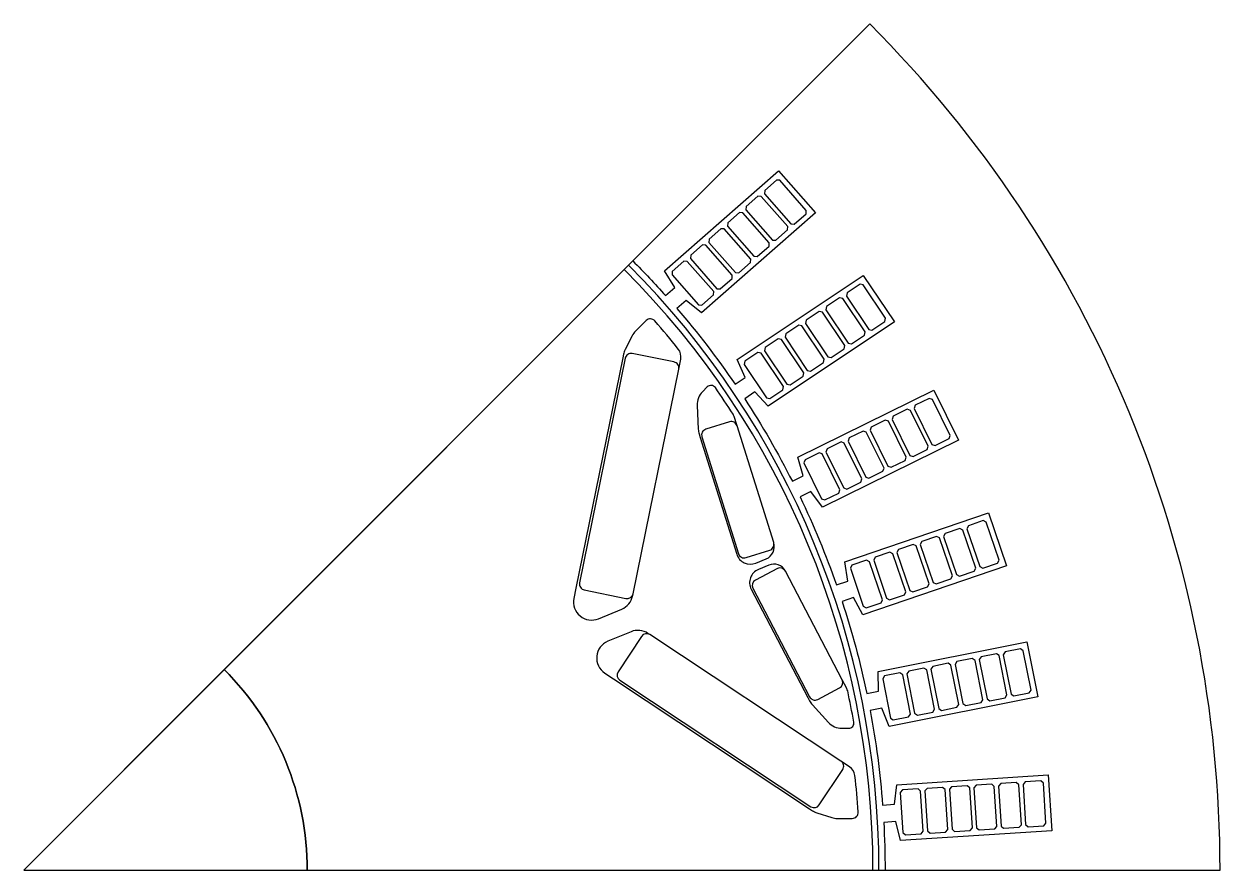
# Model space of a CAD drawing. Header units: centimetres. Extents: x 0 to 99, y 0 to 70.
import ezdxf

# ---------------------------------------------------------------- set-up
doc = ezdxf.new("R2010")
doc.units = ezdxf.units.CM
doc.layers.add('Layer_1', color=10, linetype='Continuous')

msp = doc.modelspace()

# ---------------------------------------------------------------- linework, layer by layer
at = {"layer": 'Layer_1'}
for points in [[(70.004, 70.004), (0, 0), (99, 0, 0.198912), (70.004, 70.004)], [(99, 0, 0.198912), (70.004, 70.004), (50.396, 50.396, -0.013855), (53.109, 47.527), (53.861, 48.186), (53.018, 49.575), (62.455, 57.851), (65.508, 54.37), (56.071, 46.094), (54.804, 47.111), (54.052, 46.452, -0.027716), (58.859, 40.188), (59.69, 40.744), (59.036, 42.231), (69.472, 49.204), (72.044, 45.354), (61.608, 38.381), (60.485, 39.555), (59.653, 38.999, -0.027716), (63.601, 32.162), (64.498, 32.604), (64.043, 34.164), (75.3, 39.715), (77.348, 35.563), (66.091, 30.011), (65.13, 31.321), (64.233, 30.879, -0.027716), (67.254, 23.585), (68.201, 23.906), (67.954, 25.512), (79.84, 29.547), (81.328, 25.162), (69.443, 21.128), (68.661, 22.552), (67.714, 22.231, -0.027716), (69.758, 14.605), (70.738, 14.8), (70.703, 16.424), (83.013, 18.873), (83.916, 14.332), (71.606, 11.883), (71.017, 13.397), (70.037, 13.202, -0.027716), (71.067, 5.375), (72.065, 5.44), (72.242, 7.055), (84.766, 7.876), (85.069, 3.256), (72.545, 2.435), (72.158, 4.013), (71.161, 3.948, -0.013855), (71.27, 0), (99, 0)], [(50.042, 50.042), (0, 0), (70.77, 0, 0.198912), (50.042, 50.042)], [(70.27, 0, 0.198912), (49.688, 49.688), (16.585, 16.585, -0.198912), (23.455, 0), (70.27, 0)], [(49.565, 42.387), (45.686, 23.317), (45.515, 22.477, 0.600889), (47.559, 20.793), (49.475, 21.587, 0.249302), (50.371, 22.673), (50.411, 22.866), (54.191, 41.446), (54.36, 42.276, 0.221891), (54.16, 43.105, 0.010915), (52.225, 45.43, 0.43459), (51.495, 45.456), (50.624, 44.585, 0.07757), (50.35, 44.21), (49.76, 43.061, 0.06885), (49.624, 42.674), (49.565, 42.387)], [(54.191, 41.446, 0.414255), (53.8, 42.035), (50.351, 42.737, 0.414284), (49.761, 42.347), (45.981, 23.768, 0.414284), (46.372, 23.178), (49.821, 22.476, 0.414048), (50.411, 22.866), (54.191, 41.446)], [(55.725, 38.448), (55.812, 36.469, 0.064867), (55.88, 36.086), (55.971, 35.796), (59, 26.129, 0.440528), (60.574, 25.393), (61.427, 25.747, 0.388406), (62.054, 27.087), (59.024, 36.753), (58.779, 37.534, 0.06713), (58.687, 37.731, 0.009408), (57.225, 39.914, 0.466737), (56.561, 39.972), (56.163, 39.575, 0.210301), (55.725, 38.448)], [(59.024, 36.753, 0.414231), (58.398, 37.081), (56.441, 36.468, 0.414218), (56.114, 35.841), (59.143, 26.175, 0.414231), (59.77, 25.847), (61.726, 26.46, 0.414231), (62.054, 27.087), (59.024, 36.753)], [(60.195, 23.243), (64.889, 14.265), (65.03, 13.996, 0.065181), (65.253, 13.678), (66.591, 12.217, 0.210269), (67.697, 11.73), (68.259, 11.73, 0.466992), (68.688, 12.241, 0.009422), (68.178, 14.818, 0.066822), (68.104, 15.022), (67.725, 15.748), (63.032, 24.725, 0.388429), (61.642, 25.23), (60.788, 24.876, 0.440509), (60.195, 23.243)], [(65.022, 14.335, 0.414362), (65.697, 14.123), (67.513, 15.073, 0.414078), (67.725, 15.748), (63.032, 24.725, 0.414209), (62.357, 24.937), (60.54, 23.987, 0.414209), (60.329, 23.312), (65.022, 14.335)], [(48.078, 16.29), (48.793, 15.817), (65.02, 5.076), (65.264, 4.914, 0.068551), (65.634, 4.737), (66.865, 4.342, 0.077902), (67.323, 4.27), (68.554, 4.27, 0.434733), (69.053, 4.805, 0.010917), (68.777, 7.817, 0.221916), (68.332, 8.544), (67.625, 9.012), (51.815, 19.477), (51.651, 19.585, 0.249354), (50.248, 19.72), (48.332, 18.926, 0.600889), (48.078, 16.29)], [(65.13, 5.243, 0.414172), (65.823, 5.384), (67.766, 8.319, 0.414229), (67.625, 9.012), (51.815, 19.477, 0.414172), (51.122, 19.336), (49.179, 16.4, 0.414172), (49.32, 15.707), (65.13, 5.243)], [(23.455, 0, 0.198912), (16.585, 16.585), (0, 0), (23.455, 0)]]:
    msp.add_lwpolyline(points, format="xyb", close=True, dxfattribs=at)
for points in [[(62.56, 57.07), (62.283, 57.089), (61.311, 56.236), (61.293, 55.959), (63.48, 53.464), (63.758, 53.446), (64.73, 54.299), (64.748, 54.576), (62.56, 57.07)], [(61.03, 55.728), (60.752, 55.746), (59.78, 54.894), (59.762, 54.616), (61.95, 52.122), (62.227, 52.104), (63.199, 52.956), (63.217, 53.234), (61.03, 55.728)], [(59.499, 54.386), (59.221, 54.404), (58.249, 53.551), (58.231, 53.274), (60.419, 50.779), (60.696, 50.761), (61.668, 51.614), (61.686, 51.891), (59.499, 54.386)], [(57.968, 53.043), (57.691, 53.061), (56.719, 52.209), (56.7, 51.932), (58.888, 49.437), (59.166, 49.419), (60.138, 50.271), (60.156, 50.549), (57.968, 53.043)], [(56.437, 51.701), (56.16, 51.719), (55.188, 50.866), (55.17, 50.589), (57.357, 48.095), (57.635, 48.076), (58.607, 48.929), (58.625, 49.206), (56.437, 51.701)], [(54.907, 50.358), (54.629, 50.377), (53.657, 49.524), (53.639, 49.247), (55.827, 46.752), (56.104, 46.734), (57.076, 47.586), (57.094, 47.864), (54.907, 50.358)], [(69.474, 48.416), (69.202, 48.471), (68.127, 47.752), (68.072, 47.48), (69.916, 44.721), (70.188, 44.667), (71.263, 45.385), (71.318, 45.658), (69.474, 48.416)], [(67.781, 47.285), (67.509, 47.34), (66.434, 46.621), (66.38, 46.349), (68.223, 43.59), (68.496, 43.536), (69.571, 44.254), (69.625, 44.527), (67.781, 47.285)], [(66.089, 46.154), (65.816, 46.208), (64.741, 45.49), (64.687, 45.217), (66.53, 42.459), (66.803, 42.405), (67.878, 43.123), (67.932, 43.395), (66.089, 46.154)], [(64.396, 45.023), (64.123, 45.077), (63.048, 44.359), (62.994, 44.086), (64.837, 41.328), (65.11, 41.273), (66.185, 41.992), (66.239, 42.264), (64.396, 45.023)], [(62.703, 43.892), (62.43, 43.946), (61.355, 43.228), (61.301, 42.955), (63.144, 40.196), (63.417, 40.142), (64.492, 40.861), (64.546, 41.133), (62.703, 43.892)], [(61.01, 42.761), (60.737, 42.815), (59.662, 42.097), (59.608, 41.824), (61.451, 39.065), (61.724, 39.011), (62.799, 39.729), (62.853, 40.002), (61.01, 42.761)], [(75.2, 38.934), (74.936, 39.023), (73.777, 38.452), (73.687, 38.188), (75.155, 35.213), (75.418, 35.123), (76.578, 35.695), (76.667, 35.958), (75.2, 38.934)], [(73.374, 38.034), (73.11, 38.123), (71.951, 37.551), (71.861, 37.288), (73.329, 34.312), (73.592, 34.223), (74.752, 34.795), (74.841, 35.058), (73.374, 38.034)], [(71.547, 37.133), (71.284, 37.222), (70.125, 36.651), (70.035, 36.387), (71.503, 33.412), (71.766, 33.322), (72.926, 33.894), (73.015, 34.157), (71.547, 37.133)], [(69.721, 36.233), (69.458, 36.322), (68.299, 35.75), (68.209, 35.487), (69.677, 32.511), (69.94, 32.422), (71.1, 32.994), (71.189, 33.257), (69.721, 36.233)], [(67.895, 35.332), (67.632, 35.421), (66.473, 34.85), (66.383, 34.586), (67.851, 31.611), (68.114, 31.521), (69.274, 32.093), (69.363, 32.356), (67.895, 35.332)], [(66.069, 34.432), (65.806, 34.521), (64.647, 33.949), (64.557, 33.686), (66.025, 30.71), (66.288, 30.621), (67.448, 31.193), (67.537, 31.456), (66.069, 34.432)], [(79.638, 28.785), (79.389, 28.908), (78.165, 28.493), (78.042, 28.243), (79.108, 25.102), (79.357, 24.979), (80.582, 25.394), (80.705, 25.644), (79.638, 28.785)], [(77.71, 28.131), (77.461, 28.254), (76.237, 27.838), (76.114, 27.589), (77.18, 24.447), (77.429, 24.324), (78.654, 24.74), (78.777, 24.989), (77.71, 28.131)], [(73.854, 26.822), (73.605, 26.945), (72.381, 26.529), (72.258, 26.28), (73.324, 23.138), (73.574, 23.015), (74.798, 23.431), (74.921, 23.68), (73.854, 26.822)], [(75.782, 27.477), (75.533, 27.599), (74.309, 27.184), (74.186, 26.935), (75.252, 23.793), (75.502, 23.67), (76.726, 24.085), (76.849, 24.335), (75.782, 27.477)], [(71.926, 26.168), (71.677, 26.291), (70.453, 25.875), (70.33, 25.626), (71.396, 22.484), (71.646, 22.361), (72.87, 22.777), (72.993, 23.026), (71.926, 26.168)], [(69.998, 25.513), (69.749, 25.636), (68.525, 25.221), (68.402, 24.971), (69.468, 21.829), (69.718, 21.706), (70.942, 22.122), (71.065, 22.371), (69.998, 25.513)], [(80.717, 17.747), (80.486, 17.902), (79.218, 17.649), (79.064, 17.418), (79.711, 14.164), (79.942, 14.01), (81.21, 14.262), (81.364, 14.493), (80.717, 17.747)], [(82.714, 18.144), (82.483, 18.299), (81.215, 18.046), (81.06, 17.815), (81.708, 14.561), (81.939, 14.407), (83.207, 14.659), (83.361, 14.89), (82.714, 18.144)], [(76.723, 16.953), (76.492, 17.107), (75.224, 16.855), (75.07, 16.624), (75.717, 13.37), (75.948, 13.215), (77.216, 13.467), (77.371, 13.699), (76.723, 16.953)], [(78.72, 17.35), (78.489, 17.504), (77.221, 17.252), (77.067, 17.021), (77.714, 13.767), (77.945, 13.612), (79.213, 13.865), (79.368, 14.096), (78.72, 17.35)], [(72.73, 16.158), (72.499, 16.313), (71.23, 16.06), (71.076, 15.829), (71.723, 12.575), (71.954, 12.421), (73.223, 12.673), (73.377, 12.904), (72.73, 16.158)], [(74.727, 16.555), (74.495, 16.71), (73.227, 16.458), (73.073, 16.227), (73.72, 12.972), (73.951, 12.818), (75.219, 13.07), (75.374, 13.301), (74.727, 16.555)], [(78.28, 6.793), (78.071, 6.977), (76.781, 6.892), (76.597, 6.683), (76.814, 3.372), (77.023, 3.189), (78.314, 3.273), (78.497, 3.482), (78.28, 6.793)], [(80.311, 6.926), (80.102, 7.11), (78.812, 7.025), (78.629, 6.816), (78.846, 3.505), (79.055, 3.322), (80.345, 3.407), (80.528, 3.616), (80.311, 6.926)], [(82.343, 7.06), (82.134, 7.243), (80.844, 7.158), (80.661, 6.949), (80.878, 3.638), (81.087, 3.455), (82.377, 3.54), (82.56, 3.749), (82.343, 7.06)], [(84.375, 7.193), (84.166, 7.376), (82.876, 7.291), (82.692, 7.082), (82.909, 3.772), (83.118, 3.588), (84.408, 3.673), (84.592, 3.882), (84.375, 7.193)], [(74.217, 6.527), (74.008, 6.71), (72.717, 6.626), (72.534, 6.417), (72.751, 3.106), (72.96, 2.923), (74.25, 3.007), (74.434, 3.216), (74.217, 6.527)], [(76.248, 6.66), (76.039, 6.843), (74.749, 6.759), (74.566, 6.55), (74.783, 3.239), (74.992, 3.056), (76.282, 3.14), (76.465, 3.349), (76.248, 6.66)]]:
    msp.add_lwpolyline(points, close=True, dxfattribs=at)

doc.saveas('drawing.dxf')
